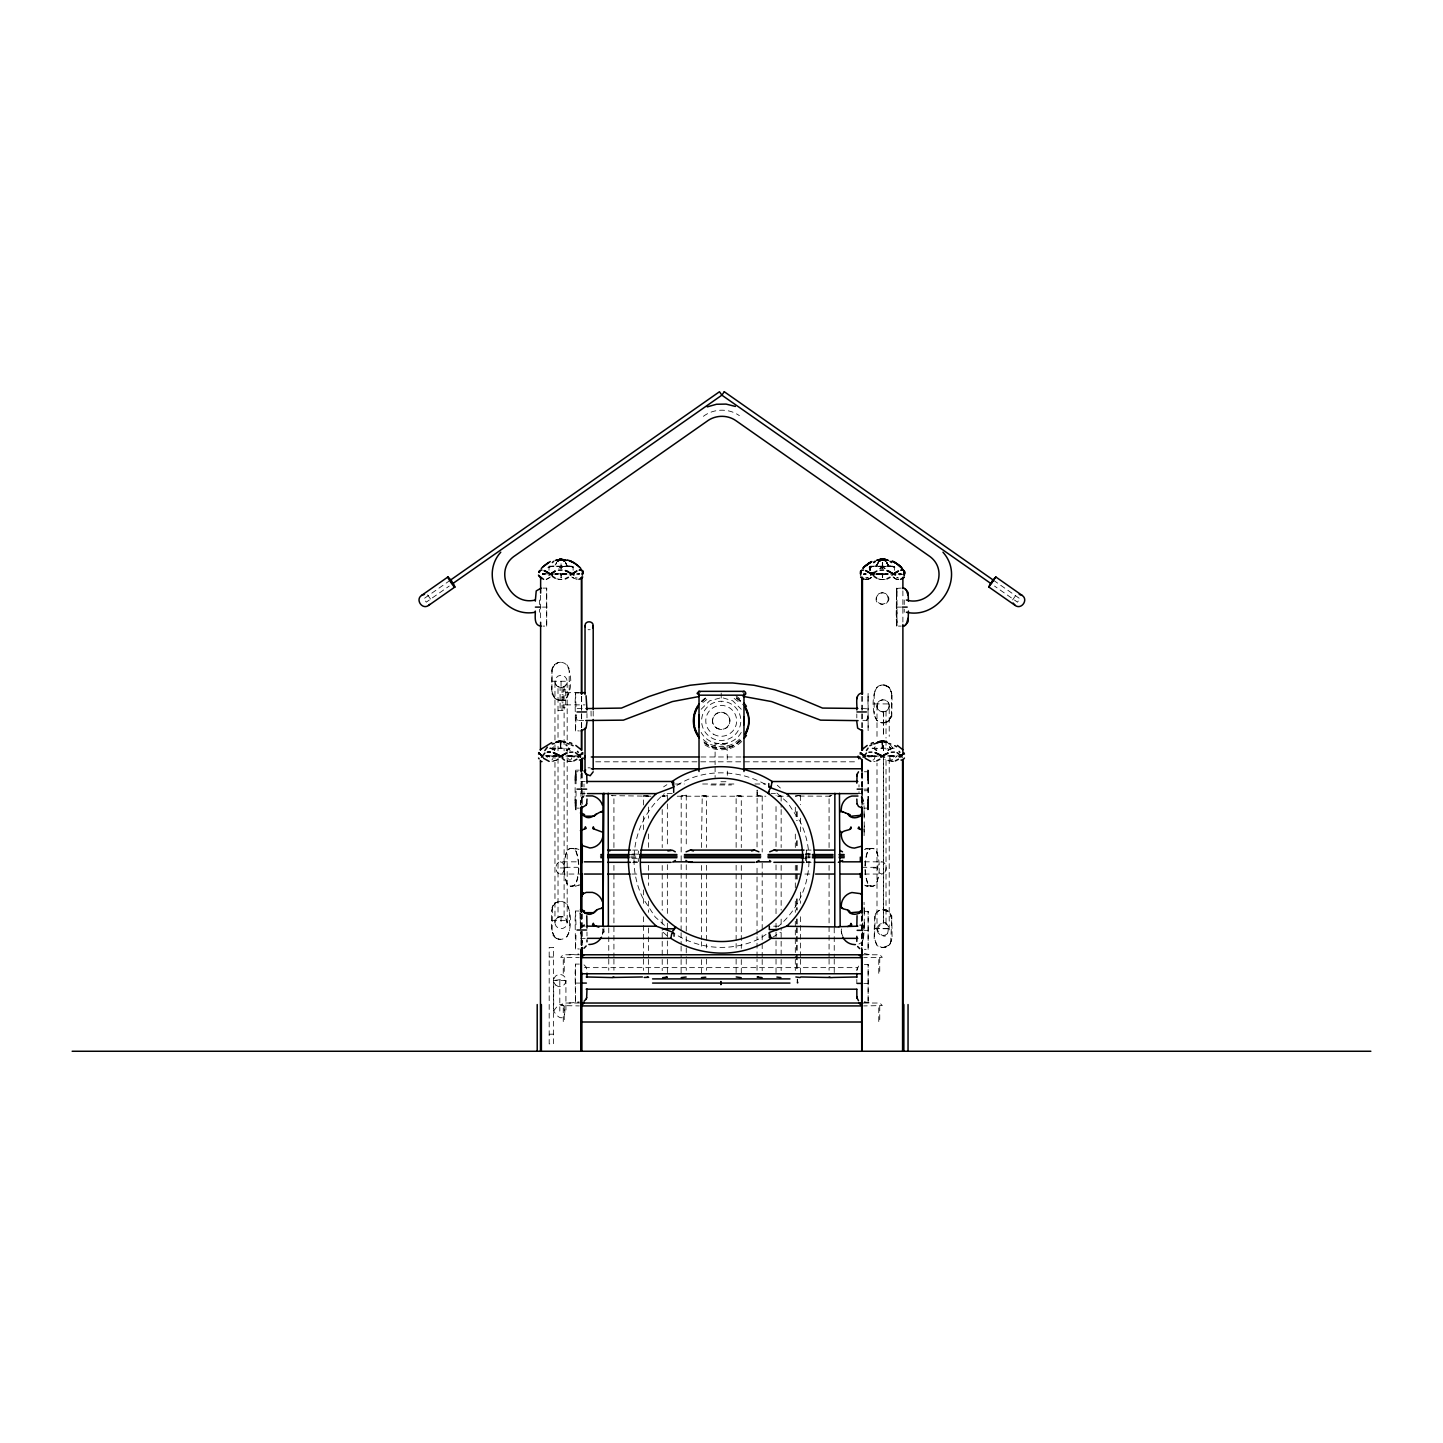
<?xml version="1.0" encoding="UTF-8"?>
<svg xmlns="http://www.w3.org/2000/svg" width="1443" height="1443" viewBox="0 0 1443 1443"><rect width="100%" height="100%" fill="white"/><g stroke="black" fill="none" stroke-linecap="round" stroke-linejoin="round"><path stroke-width="0.75" stroke-dasharray="5 3.75" d="M561.093 574.025L561.093 578.012L561.038 576.01M561.038 568.74L561.056 562.752L561.093 568.74M757.034 970.381L757.034 959.162M757.034 956.907L757.034 936.723M757.034 934.487L757.034 864.934M757.034 846.987L757.124 790.024L757.124 795.562M757.124 791.991L757.377 795.796L762.193 796.067L762.193 852.037M549.007 570.31L549.025 566.377M867.964 780.447L867.964 776.587M868.289 799.44L868.271 805.41M870.255 570.31L870.273 566.377M870.616 570.31L870.616 566.377M882.322 577.471L882.34 574.025L882.34 577.867M882.647 577.471L882.683 574.025L882.683 577.867M575.126 780.447L575.198 774.494M576.028 803.3L576.046 799.44M867.964 778.192L867.983 774.494M868.289 801.695L868.253 807.196M867.983 776.1L868.019 772.69M864.249 826.821L864.05 805.771M864.086 835.695L864.249 828.102M864.249 913.401L864.05 902.254M863.978 932.809L863.708 936.381M575.144 778.192L575.595 770.147L579.328 770.147M575.991 805.41L576.028 801.695M868.019 774.296L868.127 770.147L864.375 770.147M868.253 805.591L868.127 809.739L864.375 809.739M560.624 744.552L560.479 748.123L562.409 748.214A21.771 21.771 0 0 1 570.634 750.54M882.232 744.552L882.088 748.123L884.036 748.214A21.771 21.771 0 0 1 890.692 749.819M575.919 807.196L575.991 803.787M856.853 970.49L858.531 966.07M868.055 772.925L868.127 771.752L864.375 771.752M868.217 806.98L868.127 808.134L864.375 808.134M864.357 826.009L863.978 830.068M864.357 922.51L863.87 927.164L859.848 925.63M638.131 854.112L638.455 850.955M805.428 853.228L812.968 854.112M806.853 858.296L806.33 862.084M864.086 810.605L864.086 812.86M864.086 907.106L864.086 909.343M864.249 924.584L862.788 940.818A27.056 10.317 -39.6 0 0 862.337 942.081L858.964 943.993M575.27 774.296L575.595 771.752L579.328 771.752M575.919 805.591L575.595 809.739L579.328 809.739M584.451 925.504L580.411 927.037L580.14 912.463M878.102 877.597L876.46 883.747A8.694 6.169 -90 0 1 867.748 883.747C863.996 873.718 863.996 860.876 867.748 850.847A8.694 6.169 -90 0 1 876.46 850.847C880.176 860.876 880.302 873.755 876.352 883.747A8.694 5.952 -90 0 1 867.946 883.747C864.339 873.664 864.339 860.93 867.946 850.847A8.694 5.952 -90 0 1 876.352 850.847L878.102 856.998M565.169 856.998L566.991 850.847A8.694 6.331 -90 0 1 575.973 850.847C579.815 860.822 579.815 873.773 575.973 883.747A8.694 6.331 -90 0 1 567.027 883.747C563.167 873.791 563.203 860.822 567.027 850.847A8.694 6.187 -90 0 1 575.739 850.847C579.509 860.876 579.509 873.736 575.739 883.747A8.694 6.187 -90 0 1 566.991 883.747L565.187 877.597M544.065 574.025L542.279 574.567M580.681 802.831L580.501 804.292L581.601 798.502A26.317 10.047 -35.4 0 0 582.052 797.348A18.795 2.453 -35.4 0 0 582.395 796.825L583.08 796.338M865.313 574.025L863.527 574.567M865.656 574.025L863.87 574.567M575.811 806.98L575.595 808.134L579.328 808.134M551.966 668.686L551.821 691.54M551.839 670.941L552.994 666.594L558.279 662.535M547.348 757.485L546.23 756.078L557.178 756.06M551.839 910.064L552.994 905.717L556.006 902.542M552.38 907.809L552.092 930.663M868.975 757.485L869.137 756.258L867.622 756.06L878.805 756.06M877.001 736.399L877.001 705.843C876.695 697.997 889.519 697.997 889.213 705.843L889.213 736.399M889.213 705.843A6.115 6.115 0 0 1 880.05 711.128A6.115 6.115 0 0 1 880.05 700.558A6.115 6.115 0 0 1 889.213 705.843C889.519 713.69 876.695 713.69 877.001 705.843M856.871 970.093L857.07 968.614M874.747 716.468L876.983 720.364A8.694 8.676 -90 0 0 889.267 720.364L891.666 714.213L891.503 716.468M874.458 916.179L874.169 939.032L876.713 945.183A8.694 8.694 0 0 0 888.996 945.183L882.972 947.726M877.001 929.364C891.918 905.879 891.918 952.867 877.001 929.364L877.001 763.094M890.638 943.055L891.81 918.109M891.359 941.287L891.81 938.708M553.697 1011.056C568.596 987.77 568.596 1034.36 553.697 1011.056L553.697 980.5L559.812 979.725L565.927 980.5L565.927 1011.056M864.375 911.345L868.127 911.345L868.127 949.332L864.375 949.332M868.127 949.332L868.127 911.345M864.375 964.411L868.127 964.411L868.127 1002.398L864.375 1002.398M868.127 1002.398L868.127 964.411M863.563 937.174L862.932 939.88A27.056 10.299 -39.6 0 0 862.445 941.269L862.102 941.774M664.736 796.211L662.211 796.121L667.351 794.949L666.197 796.031L658.603 796.211M581.078 800.45L580.573 803.643M841.54 928.877L841.269 930.428A13.672 13.672 0 0 0 842.856 937.319M866.702 708.784L860.1 708.423M1012.625 599.927L1016.125 594.913M581.06 800.955L581.493 799.314A26.317 10.029 -35.4 0 0 581.962 798.159A18.795 2.435 -35.4 0 0 582.287 797.636L582.972 797.149M681.204 796.175L686.255 795.165L681.204 796.067L681.114 930.428M866.774 720.634L867.892 715.836L866.774 720.634L860.244 720.634M736.128 847.42L736.128 796.013L737.373 795.58L741.287 796.031L741.287 847.564M800.107 795.454L795.309 796.049L834.216 796.211M579.328 692.965L575.595 692.965L575.126 701.659L575.468 730.645L579.328 730.952M575.595 730.952L576.046 714.014M579.328 911.02L575.595 911.02L575.126 919.714L575.468 948.718L579.328 949.007M575.595 949.007L576.046 932.07M579.328 964.086L575.595 964.086L575.126 972.78L575.468 1001.785L579.328 1002.073M575.595 1002.073L575.595 964.086M878.354 562.517L876.099 566.089L878.12 566.179A21.771 18.849 -90 0 1 885.244 568.506M878.354 562.427L876.839 566.089L874.404 566.179A21.771 18.849 90 0 0 870.021 567.189M552.38 668.686L554.635 664.79M551.966 907.809L552.831 905.717M568.903 932.918L566.648 936.814A8.694 8.694 0 0 1 554.365 936.814L551.659 930.663L551.659 910.064M874.747 691.359L876.983 687.463A8.694 8.676 -90 0 1 889.267 687.463L892.099 693.614L891.792 716.468L887.752 721.753L882.863 722.907L887.319 721.753L890.493 718.56M890.385 718.56L891.251 716.468M875.342 914.086L874.44 938.708L876.983 944.858A8.694 8.676 -90 0 0 889.267 944.858L890.493 943.379M542.965 588.113L546.699 588.113L546.699 626.1L542.965 626.1M546.699 626.1L546.699 588.113M900.775 588.113L896.536 588.401L896.175 617.406L896.662 626.1L900.775 626.1M896.662 626.1L896.662 588.113M643.452 804.96L643.542 795.814L648.52 796.013M648.52 796.013L643.452 796.013M876.442 566.089L878.21 562.427M701.442 847.546L702.236 795.508L706.583 796.031L706.583 847.42M878.246 562.517L875.739 566.089L877.416 566.179M582.287 942.459L581.962 941.954A27.056 10.299 39.6 0 0 581.493 940.692L580.32 932.863M582.395 941.648L582.052 941.143A27.056 10.317 39.6 0 0 581.601 939.88L580.429 932.052M829.076 847.546L829.076 796.211L830.915 795.652M566.919 697.691C572.113 688.419 572.095 674.007 566.648 664.79A8.694 8.694 0 0 0 554.365 664.79M701.172 709.271L709.631 700.811L721.211 697.709M553.246 905.717L554.635 903.913M566.919 936.814C571.789 927.975 571.753 912.734 566.648 903.913A8.694 8.694 0 0 0 554.365 903.913M727.254 743.416L715.241 743.524A6.331 0.902 7.5 0 0 719.372 744.732L722.528 744.822A6.331 0.902 -7.5 0 0 727.038 743.614L727.308 762.535M741.251 732.413C733.134 747.474 709.271 747.474 701.172 732.413M875.612 913.762L876.713 912.283A8.694 8.694 0 0 1 888.996 912.283L890.493 914.086M889.555 944.858L892.099 938.708L891.792 915.854L887.752 910.569L883.134 909.415M577.146 708.639L583.82 708.603M565.927 980.5L553.697 980.5M550.378 577.002L546.572 579.365M870.363 578.21L871.59 577.434M549.621 577.687L546.157 579.346M870.869 577.687L868.596 579.166M871.211 577.687L866.576 579.545M736.128 796.013L741.251 796.013M554.96 740.025L554.96 681.403C554.653 689.249 567.478 689.249 567.171 681.403A6.115 6.115 0 0 0 558.008 676.118A6.115 6.115 0 0 0 558.008 686.688L558.026 738.203M702.885 702.525L708.26 698.412M739.519 739.159C729.779 749.025 712.626 749.025 702.885 739.159M741.792 741.431C731.385 751.911 713.022 752.777 702.128 742.586M558.026 758.351L558.026 917.315A6.115 6.115 0 0 0 558.008 927.903A6.115 6.115 0 0 0 567.171 922.618C567.478 914.772 554.653 914.772 554.96 922.618L554.96 742.261M450.216 580.266L423.881 598.719L426.28 602.146L449.206 586.074M663.6 786.868L666.882 784.703M676.929 785.407C704.924 767.153 743.055 769.57 770.652 787.535M766.071 934.397L759.559 938.671A87.482 87.482 0 0 1 672.348 932.268M772.654 937.373L780.429 932.268M861.417 796.464L862.102 796.951A18.795 2.435 35.4 0 0 862.427 797.474A26.317 10.029 35.4 0 0 862.896 798.646L863.798 804.436L863.816 802.975M867.099 848.502L868.127 848.304L864.086 849.638L872.149 848.304M558.17 759.252L552.146 761.579M703.39 416.324C713.69 408.441 728.805 408.098 739.393 415.656M777.452 796.121L781.15 796.103L776.045 795.4M869.353 578.697L870.724 578.21M715.097 743.253L715.097 764.646M867.82 579.365L869.696 578.697M556.186 902.542L560.533 901.37M569.065 954.779L578.751 954.003M569.065 1003.029L578.751 1002.254M556.89 760.136L551.352 761.525M757.124 795.183L762.102 796.121M580.519 926.226L584.559 924.692M829.148 796.139L830.446 795.724A2.399 0.92 0 0 1 831.745 795.598M798.556 795.508L795.796 796.211M865.547 848.791L866.54 848.592M575.324 886.291L579.455 884.956L571.374 886.291M901.099 574.567L903.895 574.043M899.404 574.873L901.208 574.621M590.169 629.707L588.059 629.707M588.059 767.82L590.169 767.82M885.659 947.095L883.134 947.402M558.098 662.535L560.533 662.247M865.674 579.545L867.748 579.346M578.066 573.935L579.761 573.773M899.296 573.935L901.352 573.773M576.857 574.025L579.527 573.809M901.117 573.809L898.105 574.025L901.424 574.025M573.358 756.06L566.486 756.258M572.204 761.381L566.305 760.894M875.143 761.381L873.773 761.579M893.83 761.381L884.83 759.252M567.045 574.025L555.266 574.043M886.597 574.134L888.293 574.025L884.83 574.188M561.093 579.491L556.782 578.859M881.402 579.545L885.19 579.346M573.232 756.06L567.315 756.24M565.602 566.179A21.771 18.849 90 0 0 558.477 568.506A21.771 18.867 -90 0 1 565.602 566.179L567.279 566.089L565.512 562.427L566.883 566.089L568.975 566.179A21.771 18.849 90 0 1 573.34 567.189M889.231 566.089L886.85 566.179A21.771 18.867 -90 0 0 879.707 568.506M566.846 574.043L555.086 574.025M557.485 756.168L545.039 755.843M883.224 574.224L886.94 574.134M881.402 574.224L885.19 574.188M556.168 756.222L548.142 756.06M875.685 756.24L869.768 756.06M549.025 566.179L573.863 566.179M870.273 566.179L895.472 566.179M543.758 573.845L549.512 573.845M555.699 573.845L566.432 573.845M876.947 573.845L888.022 573.845M542.334 574.025L545.346 574.025M551.533 574.025L570.598 574.025M576.605 574.025L579.779 574.025M863.581 574.025L866.864 574.025M872.762 574.025L892.207 574.025M542.46 607.106L547.186 607.106M896.175 607.106L900.901 607.106M551.659 681.24L569.462 681.24M883.423 684.92L889.555 687.463M565.728 692.658L580.735 692.658M562.03 694.75L563.149 694.75M562.03 697.203L563.149 697.203M562.03 700.342L565.728 700.342M562.03 702.795L563.149 702.795M874.169 703.913L892.099 703.913M565.728 704.887L585.028 704.887M558.026 710.353L564.105 710.353M549.404 748.214L564.141 748.214M872.077 748.214L894.263 748.214M546.121 755.879L556.529 755.879M566.937 755.879L577.344 755.879M867.73 755.879L876.063 755.879M888.563 755.879L898.971 755.879M565.746 756.06L575.378 756.06L573.863 756.258L574.025 757.485M887.553 755.952L896.752 756.06L895.652 757.485M700.937 756.98L741.233 756.98M595.725 761.814L857.629 761.814M580.789 781.475L585.245 781.475M720.941 781.745L728.481 781.745M675.45 784L684.343 784M702.633 784L737.481 784M754.905 784L765.818 784M710.912 784.956L731.493 784.956M864.213 789.141L868.289 789.141M864.213 790.746L868.289 790.746M580.789 793.596L585.227 793.596M667.207 793.596L673.683 793.596M770.995 793.632L775.45 793.632M857.791 793.632L862.211 793.632M650.991 796.211L612.085 795.652M677.218 796.211L765.872 796.211M778.246 796.211L789.772 796.211M571.374 848.304L579.455 849.638L575.324 848.304M632.647 850.089L638.852 850.089M806.114 850.089L812.337 850.089M632.016 854.112L638.87 854.112M629.022 854.545L638.113 854.545M805.356 854.545L814.141 854.545M630.789 856.114L638.077 856.114M805.32 856.114L810.551 856.114M630.825 857.701L638.095 857.701M805.338 857.701L814.159 857.701M632.016 858.296L638.87 858.296M800.973 858.296L809.541 858.296M560.227 861.832A6.115 4.329 -90 0 1 563.979 870.995A6.115 4.329 -90 0 1 556.493 870.995A6.115 4.329 -90 0 1 560.227 861.832L579.978 861.832M633.621 861.832L637.211 861.832M806.673 861.832L810.245 861.832M864.321 861.832L881.853 861.832M632.611 862.319L638.852 862.319M806.114 862.319L812.373 862.319M565.169 867.297L577.831 867.297M861.85 867.297L878.264 867.297M560.227 867.946L568.885 867.946M873.213 867.946L881.853 867.946M560.227 874.043L579.978 874.043M631.836 874.043L637.211 874.043M804.887 874.043L810.245 874.043M864.321 874.043L881.853 874.043M872.149 886.291L864.086 884.956L866.54 886.002M882.863 909.739L889.104 912.283M551.659 920.363L569.462 920.363M580.789 926.172L585.209 926.172M773.664 926.172L780.194 926.172M874.44 928.408L892.099 928.408M874.169 928.733L891.666 928.733M864.213 930.338L868.289 930.338M580.789 938.347L585.191 938.347M579.527 954.779L563.077 954.779L560.696 957.358L579.292 957.665M863.473 954.779L879.923 954.779L882.304 957.358L863.708 957.665M549.188 957.034L553.372 957.07M584.523 967.64L857.629 967.64M575.126 983.08L579.797 983.08M864.213 983.405L868.289 983.405M579.527 1003.029L563.077 1003.029L560.696 1005.591L579.292 1005.915M863.473 1003.029L879.923 1003.029L882.304 1005.591L863.708 1005.915M549.188 1034.216L553.372 1034.18M583.694 720.508L577.02 720.454L575.883 714.538L577.164 720.436M879.779 574.188L883.567 574.224M876.514 756.258L866.666 755.843M878.029 574.134L881.745 574.224M880.14 574.188L876.875 574.043M879.779 579.346L883.567 579.545M558.531 579.346L561.976 579.545M876.316 574.025L878.372 574.134M892.459 761.579L886.11 760.136M570.833 761.579L567.171 761.201M550.162 748.123L551.118 748.214A21.771 10.895 90 0 1 555.248 750.54M542.604 573.809L545.274 574.025M863.617 573.773L865.674 573.935M542.37 573.773L544.065 573.935M897.221 579.346L898.827 579.491M865.223 579.346L866.936 579.545M723.214 697.961L732.773 700.811L741.251 709.271M558.098 699.945L560.533 700.234M864.303 953.498L870.075 954.779M558.098 939.068L560.533 939.357M864.303 1001.731L870.075 1003.029M882.539 711.886L883.675 711.886L883.621 736.633M896.031 579.166L898.394 579.545M865.547 885.804L868.127 886.291L867.099 886.092M878.029 578.859L881.763 579.545M859.956 924.819L863.978 926.352M885.226 685.209L889.104 687.463L891.81 693.614L890.385 689.267M556.006 699.079L558.279 699.945M556.006 938.203L558.279 939.068M895.273 578.697L897.149 579.365M894.263 578.21L896.392 579.166M427.615 594.913L431.132 599.927M993.524 580.266L1019.876 598.719L1017.477 602.146L994.534 586.074M861.327 797.276L862.012 797.763A18.795 2.453 35.4 0 0 862.337 798.286A26.317 10.047 35.4 0 0 862.788 799.458L863.473 802.344M735.768 695.634L741.792 700.252M734.162 698.412L739.519 702.525M554.22 697.691L556.186 699.079M556.186 938.203L552.831 935.01M584.018 964.844L586.074 966.918L586.94 970.652M895.273 578.625L893.343 577.002M893.758 577.687L894.913 578.625M572.51 577.687L577.236 579.491L571.753 577.002M893.001 577.002L894.606 578.21M777.254 785.245L780.392 788.04M776.875 793.073L787.734 802.741L800.27 821.825A87.482 87.482 0 0 1 778.661 926.135M664.574 925.342L655.266 917.063L642.73 897.961A87.482 87.482 0 0 1 664.339 793.668M663.167 932.268L667.442 936.074M701.46 796.013L706.565 796.013M889.934 744.462L892.838 748.123L891.882 748.214A21.771 10.895 90 0 0 887.752 750.54M566.919 664.79L569.155 668.686M554.635 697.691L551.839 691.54L552.092 670.941M566.919 903.913L569.462 910.064L569.462 930.663M554.635 936.814L551.839 930.663M886.724 562.517L888.888 566.089L887.102 562.427M886.976 562.517L888.888 566.089M886.615 562.517L888.545 566.089L886.976 562.427M567.297 566.089L565.367 562.517L567.64 566.089L565.963 566.179A21.771 18.867 -90 0 0 558.82 568.506M886.76 562.427L888.527 566.089M800.378 795.58L800.45 804.743M890.385 914.086L891.54 918.415M551.966 693.794L554.383 697.691A8.694 8.694 0 0 0 566.648 697.691L569.191 691.54L569.191 670.941M886.615 562.427L888.13 566.089L890.565 566.179A21.771 18.849 90 0 1 894.949 567.189M575.595 692.965L576.046 709.902M575.595 770.147L575.919 774.296M575.595 771.752L575.811 772.925M575.595 808.134L575.36 806.98M575.595 809.739L575.198 803.787M575.595 911.02L576.046 927.957M806.33 850.324L806.853 854.112M580.411 927.037L580.032 913.275M638.491 861.543L638.131 858.296M602.759 928.751L603.03 930.284A13.672 13.672 0 0 1 601.442 937.192M864.014 813.852L864.249 816.918M868.127 770.147L868.253 774.296M868.127 771.752L868.217 772.925M868.127 808.134L868.055 806.98M868.127 809.739L868.019 805.591M891.666 918.415L889.267 911.958A8.694 8.676 -90 0 0 876.983 911.958M552.092 691.54L552.38 693.794M566.991 921.175L567.171 922.618A6.115 6.115 0 0 0 558.008 917.333M797.438 979.166L797.889 983.116L797.871 979.292M805.555 860.587L805.374 858.296M864.231 910.317L864.249 923.322M575.919 772.69L575.991 776.1M575.27 807.196L575.144 801.695M882.376 744.462L882.521 748.123L880.591 748.214A21.771 21.771 0 0 0 875.522 749.224M560.768 744.462L560.912 748.123L558.964 748.214A21.771 21.771 0 0 0 552.29 749.819M575.991 774.494L576.028 778.192M868.253 772.69L868.271 776.1M867.983 803.787L868.019 807.196M868.271 774.494L868.289 778.192M867.964 801.695L867.983 805.41M576.028 776.587L576.046 780.447M575.126 799.44L575.144 803.3M894.353 566.377L894.371 570.31M869.858 566.377L869.876 568.506M869.516 566.377L869.876 570.31M573.105 566.377L573.124 570.31M868.289 776.587L868.289 780.447M867.964 799.44L867.964 803.3M869.516 570.31L869.516 567.784A21.771 18.849 -90 0 1 875.161 566.179M561.038 575.054L561.074 576.01M904.238 600.017L904.238 604.545M904.238 609.18L904.238 612.247M902.885 590.818L902.885 622.258M891.54 693.614L891.54 714.213M889.213 758.639L889.213 929.364A6.115 6.115 0 0 1 880.05 934.667A6.115 6.115 0 0 1 880.05 924.079A6.115 6.115 0 0 1 889.213 929.364M886.02 711.201L886.02 738.076M886.02 740.313L886.02 749.278M886.02 760.479L886.02 924.025M883.621 745.634L883.621 752.38M883.621 754.635L883.621 923.322M883.369 711.922L883.369 736.651M883.369 745.652L883.369 756.89M883.369 759.144L883.369 923.286M879.743 957.665L879.743 973.754L878.769 973.754L878.769 957.665M879.743 1005.915L879.743 1022.005L878.769 1022.005L878.769 1005.915M874.169 693.614L874.169 714.213M868.289 778.841L868.289 801.063M867.964 778.841L867.964 801.063M864.086 829.256L864.086 832.052M864.086 925.739L864.086 928.534M862.445 696.392L862.445 727.831M862.445 772.745L862.445 786.237M862.445 788.473L862.445 804.202M862.445 914.249L862.445 947.943M862.102 772.997L862.102 804.31M862.102 915.403L862.102 945.273M862.048 773.989L862.048 805.555M862.048 916.016L862.048 945.309M861.724 696.392L861.724 727.831M861.724 772.745L861.724 786.237M861.724 788.473L861.724 804.202M861.724 916.503L861.724 945.706M859 784.812L859 787.048M859 791.684L859 793.163M856.817 713.942L856.817 717.911M856.817 979.436L856.817 983.405M834.234 927.885L834.234 956.889M834.234 959.126L834.234 972.51M829.076 865.385L829.076 956.889M829.076 959.126L829.076 970.291M806.114 854.112L806.114 858.296M800.45 818.181L800.45 831.619M800.45 892.099L800.45 903.3M800.45 916.738L800.45 957.052M800.45 959.306L800.45 972.744M797.221 811.597L797.221 820.562M797.221 840.692L797.221 847.402M797.221 865.313L797.221 880.97M797.221 898.863L797.221 910.046M797.221 919.011L797.221 952.56M797.221 954.797L797.221 970.472M796.59 811.724L796.59 820.652M796.59 840.782L796.59 847.474M796.59 865.349L796.59 881.006M796.59 898.881L796.59 910.046M796.59 918.993L796.59 952.524M796.59 954.743L796.59 970.399M795.309 807.232L795.309 816.179M795.309 834.072L795.309 847.474M795.309 865.367L795.309 887.734M795.309 901.154L795.309 912.337M795.309 921.265L795.309 957.052M795.309 959.288L795.309 970.472M781.15 796.103L781.15 807.286M781.15 809.523L781.15 847.546M781.15 865.421L781.15 910.154M781.15 919.101L781.15 930.284M781.15 932.521L781.15 957.124M781.15 959.361L781.15 970.544M776.027 806.565L776.027 846.951M776.027 864.916L776.027 914.285M776.027 923.267L776.027 956.925M776.027 959.18L776.027 972.636M762.193 863.239L762.193 932.647M762.193 934.884L762.193 957.286M762.193 959.523L762.193 970.706M741.287 865.475L741.287 948.376M741.287 959.577L741.287 973.015M736.128 865.295L736.128 941.287M736.128 943.524L736.128 947.979M736.128 959.162L736.128 972.564M727.308 771.085L727.308 775.342M721.211 693.019L721.211 701.875M715.097 766.774L715.097 777.47M706.583 865.295L706.583 947.979M706.583 959.144L706.583 970.327M701.442 865.475L701.442 939.483M701.442 941.72L701.442 946.211M701.442 959.667L701.442 973.123M686.255 795.165L686.255 846.825M686.255 864.79L686.255 934.433M686.255 936.669L686.255 945.652M686.255 947.907L686.255 956.889M686.255 959.126L686.255 970.363M681.114 932.665L681.114 943.848M681.114 946.085L681.114 957.286M681.114 959.523L681.114 972.961M667.351 794.949L667.351 801.695M667.351 803.949L667.351 846.698M667.351 864.682L667.351 914.177M667.351 923.177L667.351 929.923M667.351 932.178L667.351 956.925M667.351 959.162L667.351 972.672M662.211 809.541L662.211 847.582M662.211 865.475L662.211 910.226M662.211 919.173L662.211 930.374M662.211 932.611L662.211 957.214M662.211 959.451L662.211 970.652M648.61 807.034L648.61 818.235M648.61 833.928L648.61 847.366M648.61 865.295L648.61 885.461M648.61 901.135L648.61 912.337M648.61 928.029L648.61 957.142M648.61 959.397L648.61 972.835M643.452 816.143L643.452 829.563M643.452 889.934L643.452 903.336M643.452 916.756L643.452 957.016M643.452 959.252L643.452 970.418M613.924 847.546L613.924 796.211L612.553 795.724A2.399 0.92 0 0 0 611.255 795.598M613.924 865.385L613.924 956.889M613.924 959.126L613.924 970.291M608.766 927.885L608.766 956.889M608.766 959.126L608.766 970.291M593.199 711.092L593.199 717.369M591.035 711.092L591.143 717.856M586.958 713.509L586.994 717.911M586.994 931.998L586.994 935.984M584 784L584 787.048M584 791.684L584 796.211M582.287 772.997L582.287 804.31M582.287 913.888L582.287 945.273M581.655 696.392L581.655 727.831M581.655 772.745L581.655 786.237M581.655 788.473L581.655 804.202M581.655 914.249L581.655 945.706M581.493 696.392L581.493 727.831M581.493 772.745L581.493 786.237M581.493 788.473L581.493 804.202M581.493 914.249L581.493 945.706M580.952 773.989L580.952 805.555M580.952 913.762L580.952 945.309M580.429 925.612L580.429 928.408M580.32 926.424L580.32 929.22M576.046 778.841L576.046 787.084M576.046 791.197L576.046 801.063M575.126 778.841L575.126 801.063M567.171 740.025L567.171 681.403A6.115 6.115 0 0 1 558.008 686.688M567.171 749.025L567.171 922.618M564.231 957.665L564.231 973.754L563.257 973.754L563.257 957.665M564.231 1005.915L564.231 1022.005L563.257 1022.005L563.257 1005.915M564.105 686.706L564.105 738.203M564.105 739.592L564.105 750.847M564.105 762.084L564.105 917.315M561.038 574.025L561.074 575.054M561.056 681.403L561.056 687.517M561.056 916.503L561.056 922.618M559.812 980.5L559.812 1011.056M558.026 746.338L558.026 750.847M540.638 595.31L540.476 620.021M539.52 600.017L539.52 604.545M539.52 609.18L539.52 612.247M888.419 750.54A21.771 10.895 -90 0 1 890.836 748.755M891.684 748.412A21.771 10.895 -90 0 1 892.532 748.214M874.963 756.06A3.986 2.002 -90 0 1 872.961 760.046M871.031 757.088A3.986 2.002 -90 0 1 870.977 756.06M872.744 748.214A21.771 10.895 90 0 1 873.592 748.412M874.44 748.755A21.771 10.895 90 0 1 876.857 750.54M874.602 749.224A21.771 10.895 90 0 1 876.19 750.54M893.65 756.06A3.986 2.002 -90 0 1 893.578 757.088M892.658 759.505A3.986 2.002 -90 0 1 889.664 756.06M874.26 747.961A27.237 13.618 -90 0 1 875.161 746.752M566.81 750.54A21.771 10.895 -90 0 1 570.057 748.412M550.468 748.214A21.771 10.895 90 0 1 551.316 748.412M552.164 748.755A21.771 10.895 90 0 1 554.581 750.54M566.143 750.54A21.771 10.895 90 0 1 569.408 748.412M553.336 756.06A3.986 2.002 -90 0 1 551.857 759.92M549.422 757.088A3.986 2.002 -90 0 1 549.35 756.06M572.023 756.06A3.986 2.002 -90 0 1 571.969 757.088M571.753 758.044A3.986 2.002 -90 0 1 569.516 759.92A3.986 2.002 -90 0 1 568.037 756.06M551.803 749.296A27.237 13.618 -90 0 1 553.535 746.752M888.996 687.463A8.694 8.694 0 0 0 876.713 687.463C871.897 696.284 871.897 711.543 876.713 720.364A8.694 8.694 0 0 0 888.996 720.364M867.874 577.471A3.986 3.463 -90 0 1 866.143 578.012M880.068 568.506A21.771 18.867 -90 0 1 887.192 566.179M877.362 566.179A21.771 18.849 90 0 1 884.505 568.506M889.808 566.179A21.771 18.867 -90 0 1 894.191 567.189M869.029 567.784A21.771 18.849 -90 0 1 874.801 566.179M898.502 578.012A3.986 3.463 -90 0 1 896.77 577.471M548.773 567.189A21.771 18.849 90 0 1 553.156 566.179L555.248 566.089L556.745 562.427L554.491 566.089L556.529 566.179A21.771 18.849 -90 0 1 563.654 568.506M556.168 566.179A21.771 18.867 90 0 1 563.293 568.506M568.56 566.179A21.771 18.867 -90 0 1 572.943 567.189M547.781 567.784A21.771 18.849 -90 0 1 553.553 566.179M577.254 578.012A3.986 3.463 -90 0 1 575.523 577.471M868.217 577.471A3.986 3.463 -90 0 1 865.602 577.867M880.428 568.506A21.771 18.867 -90 0 1 887.553 566.179M897.943 577.867A3.986 3.463 -90 0 1 897.113 577.471M740.439 740.079A27.183 27.183 0 0 1 701.983 740.079M701.983 701.623A27.183 27.183 0 0 1 707.611 697.294M736.309 698.232A27.183 27.183 0 0 1 743.812 705.753M740.656 740.295A27.507 27.507 0 0 1 701.749 740.295M701.749 701.388A27.507 27.507 0 0 1 705.934 697.961M736.489 697.961A27.507 27.507 0 0 1 740.656 701.388M740.89 740.53A27.832 27.832 0 0 1 701.532 740.53M701.532 701.172A27.832 27.832 0 0 1 707.286 696.735M736.67 697.691A27.832 27.832 0 0 1 740.89 701.172M701.677 719.137A19.607 19.607 0 0 1 731.493 704.148A19.607 19.607 0 0 1 731.493 737.535A19.607 19.607 0 0 1 701.677 722.546M842.946 936.507A13.672 13.672 0 0 1 841.377 929.617M603.12 929.49A13.672 13.672 0 0 1 601.551 936.381M797.221 979.166L797.221 983.116L797.203 979.148M882.286 565.927L882.286 568.74L882.322 562.752L882.286 565.927M882.647 565.927L882.647 568.74L882.683 562.752L882.647 565.927M867.964 699.404L868.127 730.952L868.127 692.965L867.964 699.404M603.914 928.534L603.895 932.268L603.877 928.516M896.554 594.552L897.023 626.1L897.023 588.113L896.554 594.552M712.878 718.614C709.595 729.202 727.074 733.892 729.545 723.087C732.828 712.481 715.331 707.791 712.878 718.614M888.293 598.737C887.517 610.66 869.949 601.388 879.04 593.794L882.647 592.64L886.236 593.794C897.131 604.888 870.544 609.162 877.146 595.292C879.581 592.009 884.812 591.864 887.229 595.292L888.293 598.737M583.188 796.536L582.052 797.348L583.188 796.536M583.08 797.348L581.962 798.159L583.08 797.348M894.967 756.06L888.924 756.24L894.858 756.06M562.03 687.517L560.1 687.517L560.1 710.028L562.03 710.028L562.03 687.517M565.728 689.79L563.149 689.79L563.149 707.737L565.728 707.737L565.728 689.79M553.372 947.384L549.188 947.384L549.188 1043.866L553.372 1043.866L553.372 947.384M862.427 797.474L861.309 796.68L862.445 797.474M862.337 798.286L861.218 797.474L862.337 798.286M867.838 712.644L867.838 712.644M891.215 749.296A27.237 13.618 90 0 0 889.465 746.752A27.237 13.618 -90 0 1 891.215 749.296M569.588 749.296A27.237 13.618 -90 0 0 568.74 747.961A27.237 13.618 90 0 1 569.588 749.296M555.753 985.082A6.115 6.115 0 0 0 565.8 981.745A6.115 6.115 0 0 0 557.882 974.71A6.115 6.115 0 0 0 555.753 985.082M884.902 872.257A6.115 4.329 -90 0 0 882.972 862.03A6.115 4.329 -90 0 0 877.687 869.516A6.115 4.329 -90 0 0 884.902 872.257M894.552 567.189A21.771 18.867 -90 0 0 890.169 566.179A21.771 18.849 90 0 1 894.588 567.189M884.902 568.506A21.771 18.849 -90 0 0 877.777 566.179A21.771 18.867 90 0 1 884.902 568.506M713.491 734.216A15.44 15.44 0 0 0 736.651 720.851A15.44 15.44 0 0 0 713.491 707.467A15.44 15.44 0 0 0 713.491 734.216M716.9 728.318A8.622 8.622 0 0 0 729.833 720.851A8.622 8.622 0 0 0 716.9 713.365A8.622 8.622 0 0 0 716.9 728.318"/><path stroke-width="1.5" d="M573.845 573.845L573.845 575.144L571.969 573.935L570.328 575.144M582.287 758.765L582.287 768.776L582.287 764.682M584.541 829.004L585.371 826.785L586.219 828.372L580.411 830.555M594.191 925.486L593.344 923.267L592.514 924.855L598.845 927.236M594.191 829.004L593.344 826.785L592.748 828.535L602.507 832.178M674.061 936.218L674.061 933.368L671.554 931.763L656.367 926.208L602.994 926.28L603.895 793.181M850.107 925.612L850.937 923.394L851.785 924.981L847.654 926.532M850.107 829.13L850.937 826.911C853.029 831.06 841.756 829.364 841.269 833.928A13.672 13.672 0 0 0 854.436 848.105L862.012 846.103M859.757 829.13L858.91 826.911L858.08 828.498L862.211 830.05M862.102 760.046L862.102 768.776L743.47 768.776M895.454 573.845L895.454 575.144L886.94 570.562L890.024 571.681M586.994 721.897L586.074 728.12L581.204 730.952M586.994 799.079L586.634 803.931M586.994 939.952L586.976 941.828M908.08 618.199L906.258 624.44M562.842 741.377L565.692 742.46L561.471 741.161M882.431 741.215L886.056 741.846L883.08 741.161M560.624 744.335L560.75 741.161L556.944 741.846L559.92 741.161M882.25 744.335L882.376 741.161L875.937 743.361A27.237 27.237 0 0 0 873.845 744.047M904.364 575.144L904.436 573.935L903.985 575.144M862.499 692.965C854.04 693.668 857.593 704.869 856.817 709.974M858.531 771.807L857.07 774.35L856.817 783.188M857.052 915.71L856.817 926.37M904.184 571.681L904.076 573.917L904.202 571.681M904.563 571.681L904.436 573.917L903.949 570.58M602.795 811.255C595.995 812.499 590.025 822.095 583.405 815.187L584.541 814.555L580.411 812.968M602.795 907.737L601.262 908.441C593.38 909.252 593.614 917.622 584.83 912.932M771.608 782.9L772.167 781.475C742.55 762.445 700.631 761.002 671.861 781.691C672.24 782.521 672.691 783.531 672.618 784.577L673.683 786.507M586.634 997.871L586.994 989.05M585.028 694.444L585.028 625.757C584.812 620.49 593.398 620.49 593.199 625.757L593.199 709.541M593.199 625.757L592.64 627.813M584.902 756.06L584.162 758.82M585.173 772.835L585.569 769.732M593.199 771.789L590.169 775.739L585.569 773.827M698.863 714.862L698.863 726.839M743.812 724.837L743.812 716.846M856.871 698.646L857.07 697.167M856.871 775.829L857.07 774.35M581.421 957.358L583.928 954.779L581.763 956.06M581.421 1005.591L583.928 1003.029L582.178 1003.769M580.826 898.7L581.493 895.814A26.317 10.029 -35.4 0 0 581.962 894.642A18.795 2.435 -35.4 0 0 582.287 894.119L586.327 892.387L592.424 892.387A13.672 13.672 0 0 1 602.434 901.695M452.074 581.529C438.51 564.898 461.255 598.773 452.958 582.846M582.377 575.144L581.89 573.845M701.442 977.596L705.807 977.182M741.215 977.687L736.219 976.965M581.204 808.134L586.165 805.104M586.165 945.977L584.018 948.249M584.018 1001.316L586.165 999.043M586.074 805.302L586.706 803.769M586.074 999.241L586.706 997.708M762.102 977.614L757.124 977.019L758.333 977.182M675.09 926.821L672.997 930.988L675.775 927.164C589.195 864.826 677.38 735.064 767.225 792.64C853.805 854.977 765.62 984.739 675.775 927.164M767.91 792.983L770.003 788.816M770.544 787.752L768.776 787.138L768.776 783.549M541.432 757.178L544.859 753.066M863.04 757.178L866.467 753.066M602.687 837.355A13.672 13.672 0 0 1 589.88 847.979L581.962 845.472A27.056 10.299 39.6 0 0 581.493 844.191L580.826 841.359M990.8 582.846L988.816 586.994L1015.169 605.429C1021.391 610.118 1028.715 599.675 1022.167 595.418L995.832 576.966L991.684 581.529M544.841 750.54L547.348 747.167M866.467 750.54L868.091 748.159M500.775 552.2C478.535 576.785 503.156 618.452 535.227 612.247M596.59 813.654L594.191 816.197L584.541 816.179L582.142 813.654M596.59 910.136L594.191 912.679L584.541 912.661L582.142 910.136M586.255 976.965L610.605 977.542A2.399 0.92 0 0 0 612.553 977.47L642.388 976.965M800.775 976.965L830.915 977.542A2.399 0.92 0 0 0 832.864 977.47L856.745 976.965M744.119 738.419L746.428 735.407M602.994 793.542L602.831 926.19L603.877 926.64M673.683 787.066L656.385 793.596C619.119 827.362 619.083 892.658 656.439 926.172M541.251 568.56L543.037 566.63M862.878 568.145L863.87 567.081M863.239 568.145L864.231 567.081M578.354 757.178L582.341 753.048M899.981 757.178L903.985 753.066L901.154 755.952L902.236 757.178M582.792 752.615L579.455 756.024L580.609 757.178L580.104 755.879A21.771 10.895 90 0 0 579.527 754.599M878.985 561.327L882.25 559.126L886.958 559.812M878.949 561.327L880.555 559.812M540.241 749.693L551.749 742.586M861.85 749.693L867.189 745.454M447.925 576.966L421.572 595.418C415.043 599.675 422.348 610.118 428.589 605.429L454.924 586.994M428.589 605.429L429.743 604.364M542.622 567.081L550.27 561.525M864.285 566.63L871.879 561.525M864.628 566.63L871.139 561.976M582.738 577.002L580.808 578.625M582.359 577.434L578.932 579.365M902.723 578.21L904.328 577.002M903.949 577.434L900.54 579.365M552.326 562.517L553.679 561.327M873.574 562.517L874.927 561.327M873.935 562.517L875.288 561.327M859.757 912.824C865.295 909.595 857.954 910.677 860.894 911.796L850.107 912.788C850.342 908.098 840.169 910.93 841.269 905.338A13.672 13.672 0 0 1 851.893 892.514L861.327 893.758M550.505 573.917L555.266 571.013L549.007 575.144M872.095 573.917L876.857 571.031M902.055 578.625L903.21 577.687M902.416 578.625L903.571 577.687M544.101 565.728L548.502 562.481M865.349 565.728L866.774 564.862M870.598 575.144L873.989 572.384M675.414 860.461L672.691 862.084M759.036 860.461L756.312 862.084M842.658 860.461L838.365 862.319M866.431 564.862L870.111 562.481M905.104 625.342L908.134 621.735L908.441 611.074M671.013 937.499L671.698 933.693L672.853 933.368M686.074 851.821L690.421 850.089L754.563 850.089L758.91 851.821M769.696 851.821L774.025 850.089L804.022 850.089M583.08 892.82L582.395 893.307A18.795 2.453 -35.4 0 1 582.052 893.83A26.317 10.047 -35.4 0 1 581.745 894.642M840.8 811.886L841.269 808.856A13.672 13.672 0 0 1 851.893 796.031L857.972 796.031M570.995 574.585L572.149 574.025M891.918 575.144L893.686 574.025M878.011 559.812L882.665 559.181L885.551 560.407L882.755 559.181L879.418 560.407L885.172 559.343M880.717 757.178L882.575 755.97L884.559 757.178M780.897 977.596L776.893 977.073M742.712 691.81C745.49 689.52 747.456 695.328 743.848 695.183L699.152 695.183L697.077 693.398L698.881 691.341L744.119 691.341M868.055 563.6L869.75 562.481M559.09 757.178L566.522 753.048L560.822 756.06L553.354 752.615L562.95 757.178M879.779 560.407L881.457 559.343M608.387 926.46L608.206 793.271M576.857 759.252L573.755 760.894M879.779 759.252L876.695 760.894M898.466 759.252L895.381 760.894M881.547 756.601L883.008 756.619M871.77 573.917L865.656 570.58L872.6 574.567M559.938 756.601L561.381 756.619M421.572 595.418L424.531 594.354M800.107 977.542L795.869 976.965M565.349 578.859L568.416 577.326M886.94 578.859L890.024 577.326M601.262 811.94L602.543 811.363M601.262 908.441L602.543 907.845M859.469 913.058C854.923 915.331 849.765 914.519 847.708 910.262M667.911 850.955L672.528 850.27L675.288 851.821M751.532 850.955L754.563 850.089M903.751 625.901L905.446 625.342M883.585 559.126L878.607 561.327L881.384 559.126M558.495 741.377L555.681 742.46L560.642 741.215L560.678 742.46M880.158 741.377L877.308 742.46L882.25 741.215L887.319 742.46L884.451 741.377M871.229 743.379L873.358 742.586M841.522 811.381L845.436 812.842M613.852 977.055L612.553 977.47M555.284 560.407L561.471 559.126L564.772 561.327L561.165 559.181L566.846 560.407M876.532 560.407L883.188 559.126L886.02 561.327M876.893 560.407L880.158 559.343M857.791 793.632L786.579 793.632C823.953 827.254 823.773 892.261 786.778 926.19L769.317 932.485L769.317 937.734M838.852 926.731L857.791 926.172M873.881 574.585L871.897 573.989L873.736 575.144M786.489 926.28L836.092 926.929A2.778 1.227 0 0 0 838.437 926.875L840.169 926.172L839.447 793.307M707.286 406.872L716.522 404.256L726.1 404.094L735.389 406.439M900.991 756.06L898.863 756.619M577.236 756.619L579.653 756.06M857.755 938.365L771.049 938.365C741.738 958.729 700.522 957.34 670.833 938.329L587.391 938.347M878.607 741.846L881.529 741.161M602.831 926.19L587.427 926.172M834.866 793.307L834.775 926.478M843.019 812.084L841.756 811.489M843.019 908.567L841.756 907.99M882.376 756.06L874.999 752.597L882.322 755.952M556.764 559.812L565.367 559.812M988.816 586.994L995.832 576.966M666.197 977.109L667.351 977.164L662.626 977.651M647.312 977.055L648.61 977.308L644.209 977.434M541.089 588.113L536.219 590.945L535.299 601.154M902.29 626.1L904.094 625.901M881.006 559.343L881.799 559.126M688.672 862.084L691.828 862.12M698.628 696.608L672.33 701.587L623.394 720.147L585.786 720.508M540.385 570.219L541.955 570.093M861.633 570.219L863.563 570.093M586.327 795.905L592.424 795.905A13.672 13.672 0 0 1 602.434 805.194M588.87 944.462L589.88 944.462A13.672 13.672 0 0 0 601.442 937.192M902.651 570.075L900.811 570.219L902.669 570.093M868.939 752.254L871.825 752.128M569.714 752.254L572.781 752.128M891.341 752.254L894.407 752.128M558.531 570.219L561.958 570.093M880.122 570.219L883.567 570.093M608.874 793.596L587.445 793.596M585.966 708.585L621.428 708.08L648.809 696.572L669.101 689.808L690.007 685.263L711.273 682.972L732.683 682.972L753.949 685.263L774.855 689.808L795.147 696.572L822.528 708.08L857.864 708.423M871.338 572.853L874.494 572.853M870.598 573.845L873.033 573.845M535.317 600.017C510.01 606.403 492.622 570.003 515.205 555.555L706.709 421.464C715.115 414.899 727.488 414.556 736.146 420.833L928.534 555.555C952.055 570.977 932.214 607.647 906.33 600.017M535.407 607.106L540.602 607.106M902.146 607.106L907.178 607.106M906.384 612.247C939.05 619.624 965.926 577.813 942.964 552.2M580.735 692.658L585.028 692.658M577.002 711.958L586.67 711.958M856.926 711.958L866.413 711.958M858.062 720.634L820.562 720.147L771.626 701.587L743.109 696.374M558.585 755.879L560.696 755.879M880.212 755.879L882.304 755.879M591.251 756.98L698.701 756.98M743.47 756.98L859.866 756.98M591.251 768.776L698.701 768.776M587.463 781.475L671.987 781.475L672.366 782.683M786.345 793.542L771.356 787.986L770.201 786.399L771.284 786.092L771.951 781.529L857.809 781.439M577.002 789.141L586.67 789.141M857.16 789.141L862.661 789.141M608.802 793.596L656.385 793.596M607.882 850.089L630.573 850.089M640.945 850.089L670.941 850.089M814.411 850.089L833.892 850.089M600.829 854.545L602.128 854.545M607.936 854.545L629.022 854.545M639.628 854.545L676.911 854.545M684.451 854.545L760.533 854.545M768.073 854.545L803.535 854.545M812.319 854.545L833.008 854.545M839.05 854.545L844.155 854.545M600.595 856.114L601.893 856.114M607.756 856.114L628.968 856.114M639.664 856.114L677.146 856.114M684.216 856.114L760.768 856.114M767.838 856.114L803.498 856.114M812.373 856.114L833.17 856.114M839.249 856.114L844.389 856.114M600.775 857.701L602.074 857.701M607.9 857.701L629.004 857.701M639.628 857.701L676.947 857.701M684.397 857.701L760.569 857.701M768.019 857.701L803.535 857.701M812.337 857.701L833.044 857.701M839.086 857.701L844.191 857.701M584.361 861.832L601.406 861.832M673.971 861.832L691.9 861.832M756.908 861.832L770.364 861.832M842.207 861.832L862.12 861.832M607.719 862.319L630.519 862.319M640.963 862.319L671.121 862.319M690.241 862.319L754.743 862.319M773.863 862.319L804.022 862.319M814.465 862.319L834.036 862.319M584.361 874.043L601.406 874.043M607.81 874.043L630.068 874.043M642.586 874.043L799.494 874.043M815.566 874.043L834.288 874.043M840.674 874.043L862.12 874.043M663.329 928.787L674.061 928.787M778.21 929.545L769.317 929.545L769.317 926.172M577.002 930.014L586.67 930.014M857.16 930.338L862.661 930.338M582.124 954.779L862.806 954.779M581.421 957.665L861.579 957.665M581.421 973.754L861.579 973.754M652.579 978.895L789.97 978.895M580.753 983.08L586.399 983.08M652.579 983.08L789.97 983.08M857.16 983.405L862.661 983.405M586.165 989.195L856.835 989.195M582.124 1003.029L862.806 1003.029M581.421 1005.915L861.579 1005.915M581.421 1022.005L861.579 1022.005M72.15 1051.262L1370.85 1051.262M662.932 928.643L667.387 928.697M698.881 691.341L700.288 691.81M903.354 570.238L902.2 570.129L903.336 570.219M855.446 944.588L854.436 944.588A13.672 13.672 0 0 1 842.856 937.319M858.964 954.779L861.579 957.358L861.724 1051.262M902.29 588.113L904.094 588.311M541.089 626.1C533.459 625.649 535.515 615.981 535.299 611.074M581.204 692.965L582.665 693.163M862.499 730.952L857.629 728.12L856.817 721.897M540.566 761.399L542.009 761.579M862.499 808.134L858.531 806.475L857.052 803.769M774.025 850.089L777.074 850.955M690.421 850.089L693.452 850.955M543.614 579.346L538.726 575.667M1019.227 594.354L1022.167 595.418M870.796 761.381L865.187 758.315M549.17 761.381L543.56 758.315M865.656 756.601L860.226 752.597L864.646 757.178M552.29 574.585L550.198 573.935M567.388 559.938L573.629 562.481L579.491 567.081M884.812 559.343L888.437 560.407M830.302 977.434L829.148 977.055M568.416 571.681L565.331 570.562L571.933 573.917L576.911 571.013L572.095 573.917L569.769 572.546M569.642 742.586L571.771 743.379M839.772 850.27L842.532 851.821M883.08 559.126L884.775 559.812M903.751 588.311L905.446 588.87M892.027 561.201L897.6 563.997M575.991 563.997L569.282 560.551L570.779 561.201M892.369 561.345L894.173 561.976M571.121 561.345L572.582 561.976M608.369 850.324L609.83 850.955M845.345 812.878L850.107 814.682L850.107 816.305L860.894 815.313C859.451 812.842 863.419 815.295 859.469 816.576C854.923 818.848 849.765 818.019 847.708 813.78M580.411 909.451L584.541 911.038L583.405 911.669L584.541 912.661M864.032 579.166L860.641 577.002M863.672 579.166L861.399 577.687M897.077 752.615L901.28 756.06L899.963 754.581M575.468 752.615L579.545 755.952L578.336 754.581M893.451 561.525L895.219 562.481M893.091 561.525L897.239 563.997M893.83 561.976L895.562 562.914M541.846 755.952L538.618 752.597L543.019 757.178M552.146 575.144L550.992 574.567M891.377 572.546L893.542 573.917M873.989 576.352L876.875 578.246M552.398 576.352L555.266 578.246M897.438 745.454L902.759 749.693M575.811 745.454L581.15 749.693M770.724 937.355L771.175 938.329L769.317 933.008M860.822 1003.769L859.072 1003.029L861.579 1005.591M859.685 948.574L857.629 946.5M905.104 588.87L908.134 592.478L908.441 601.154M584.018 770.905L586.706 774.512L586.994 783.188M896.933 563.6L902.47 568.56M896.572 563.6L901.099 567.081M769.57 860.461L770.815 861.453M685.948 860.461L687.193 861.453M898.556 564.862L899.62 565.728M898.195 564.862L900.739 567.081M576.947 564.862L578.03 565.728M861.76 577.687L862.914 578.625M541.323 578.625L538.455 575.108M562.247 758.315L564.484 760.136M840.097 831.204L841.54 832.395M890.042 561.327L891.395 562.517M686.165 977.019L681.204 977.614M1015.169 605.429L1013.148 603.03M900.342 566.63L902.128 568.56M579.094 566.63L580.88 568.56M744.119 703.264L746.428 706.276M858.531 1000.739L857.052 998.033M906.258 589.772L908.062 595.292M860.768 574.025L860.605 575.144M858.838 758.82L858.098 756.06M586.074 695.797L586.994 709.974M582.701 571.013L582.665 573.917L582.719 571.031M856.817 989.357L856.871 996.716M585.028 625.757L585.173 626.821M857.07 803.931L856.817 799.079M856.853 996.626L857.07 998.195M586.76 915.836L586.994 928.029M768.957 791.792L768.776 793.632M882.25 741.161L882.304 742.46M856.817 941.413L856.817 936.291M582.305 760.046L582.287 770.76M908.044 1004.544L908.044 1050.63M903.859 1004.544L903.859 1050.63M902.885 577.344L902.885 588.582M902.885 624.512L902.885 752.543M902.885 759.271L902.885 1051.262M902.578 760.461L902.578 1051.262M862.445 577.344L862.445 694.137M862.445 730.068L862.445 750.288M862.102 846.825L862.102 855.771M862.102 880.392L862.102 893.812M862.102 949.747L862.102 954.22M862.048 760.461L862.048 771.734M862.048 807.809L862.048 913.762M862.048 949.819L862.048 1051.262M861.724 577.344L861.724 694.137M861.724 730.068L861.724 750.288M861.724 759.271L861.724 770.508M861.724 806.439L861.724 912.012M861.724 947.943L861.724 954.689M860.335 857.106L860.335 861.182M860.335 873.412L860.335 877.488M856.817 973.466L856.817 977.434M743.975 693.271L743.975 771.5M699.025 693.271L699.025 771.5M673.683 781.89L673.683 792.387M593.199 719.462L593.199 769.768M586.994 973.141L586.994 977.127M585.028 728.174L585.028 771.789M582.287 844.588L582.287 862.481M582.287 873.682L582.287 896.049M582.287 947.51L582.287 956.456M581.655 577.344L581.655 694.137M581.655 730.068L581.655 750.288M581.655 759.271L581.655 770.508M581.655 806.439L581.655 912.012M581.655 947.943L581.655 956.925M581.655 972.654L581.655 1051.262M581.493 577.344L581.493 694.137M581.493 730.068L581.493 750.288M581.493 759.271L581.493 770.508M581.493 806.439L581.493 912.012M581.493 947.943L581.493 1051.262M580.952 760.461L580.952 771.734M580.952 807.809L580.952 911.507M580.952 949.819L580.952 1051.262M541.396 1004.544L541.396 1050.63M540.638 577.344L540.638 593.073M540.638 622.258L540.476 750.288M540.422 760.461L540.476 1051.262M537.211 1004.544L537.211 1050.63M860.804 758.874A3.986 3.986 0 0 1 860.172 758.044M860.172 754.058A3.986 3.986 0 0 1 860.804 753.228M899.133 751.388A21.771 10.895 90 0 1 899.837 752.362M904.454 758.044A3.986 3.986 0 0 1 903.823 758.874M902.019 759.92A3.986 3.986 0 0 1 900.991 760.046M903.823 753.228A3.986 3.986 0 0 1 904.454 754.058M869.858 745.688A27.237 27.237 0 0 1 871.825 744.786M888.69 743.452A27.237 27.237 0 0 1 890.764 744.047M894.732 745.688A27.237 27.237 0 0 1 896.608 746.752M539.177 758.874A3.986 3.986 0 0 1 538.546 758.044M538.546 754.058A3.986 3.986 0 0 1 539.177 753.228M577.507 751.388A21.771 10.895 90 0 1 578.228 752.362M582.828 758.044A3.986 3.986 0 0 1 582.196 758.874M580.411 759.92A3.986 3.986 0 0 1 579.383 760.046M582.196 753.228A3.986 3.986 0 0 1 582.828 754.058M552.218 744.047A27.237 27.237 0 0 1 554.292 743.452M567.081 743.452A27.237 27.237 0 0 1 569.137 744.047M571.157 744.786A27.237 27.237 0 0 1 573.124 745.688M565.945 744.786A27.237 13.618 -90 0 1 566.919 745.688M745.039 707.088A27.507 27.507 0 0 1 745.039 734.595M699.386 737.589A27.507 27.507 0 0 1 697.384 707.088M747.474 727.885A27.183 27.183 0 0 1 745.598 732.882M697.654 734.433A27.183 27.183 0 0 1 694.949 727.885M694.552 726.154A27.183 27.183 0 0 1 694.552 715.53M694.949 713.816A27.183 27.183 0 0 1 697.654 707.25M745.598 708.82A27.183 27.183 0 0 1 747.474 713.816M745.309 706.926A27.832 27.832 0 0 1 745.309 734.758M699.134 737.788A27.832 27.832 0 0 1 699.134 703.895M720.941 983.08L720.941 984.667L720.869 981.493L720.941 983.08M582.9 572.546L582.828 573.917L582.341 570.58L582.9 572.546M904.49 572.546L904.436 573.917L904.328 571.031L904.599 572.366M539.393 571.031L539.123 572.384L539.411 571.013M860.641 571.031L860.533 573.917L860.659 571.013M861.002 571.031L860.731 572.474L861.02 571.013M904.22 572.456L903.913 573.917L903.967 571.031L904.22 572.456M539.79 570.58L539.213 572.546L539.808 570.562M861.381 570.58L860.822 572.546L861.399 570.562M724.278 391.738L721.879 395.166L452.615 583.694L450.216 580.266L719.48 391.738L721.879 395.166L991.125 583.694L993.524 580.266L724.278 391.738M558.874 559.812L557.395 561.327L561.038 559.181L558.946 559.812M583.188 893.037L582.052 893.83L583.188 893.037M583.08 893.83L581.962 894.642L583.08 893.83M895.796 572.456L893.704 573.917L898.52 571.013L895.796 572.456M559.776 559.343L558.17 560.407L560.966 559.181L559.848 559.343M884.848 754.509L882.611 755.952L888.13 753.048L884.848 754.509M581.042 570.075L579.202 570.219L581.078 570.093M550.216 752.11L547.312 752.254L550.198 752.128M581.763 570.238L580.591 570.129L581.745 570.219M546.518 571.681L544.065 570.58L550.162 573.917L546.518 571.681M885.19 560.407L883.531 559.343L885.208 560.407M862.337 894.768L861.218 893.975L862.337 894.768"/></g></svg>
